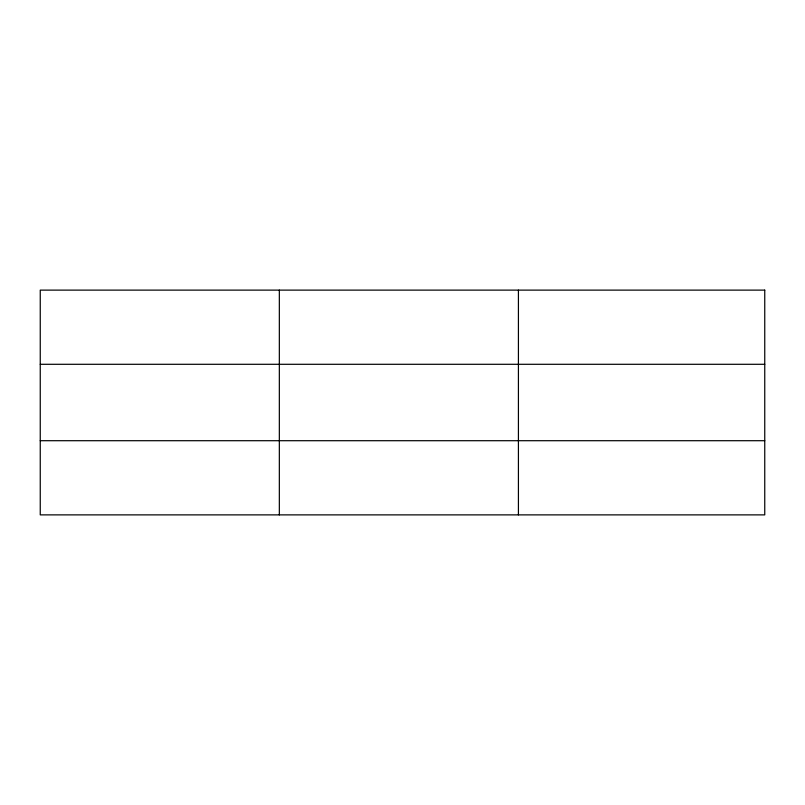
<?xml version="1.0" encoding="UTF-8"?>
<svg xmlns="http://www.w3.org/2000/svg" width="805" height="805" viewBox="0 0 805 805"><rect width="100%" height="100%" fill="white"/><g stroke="black" fill="none" stroke-linecap="round" stroke-linejoin="round"><path stroke-width="1.21" d="M279.335 290.122L279.335 514.878M518.42 290.122L518.42 514.878M40.25 364.293L764.75 364.293M40.25 440.707L764.75 440.707M764.75 290.122L764.75 514.878L40.25 514.878L40.25 290.122L764.75 290.122"/></g></svg>
